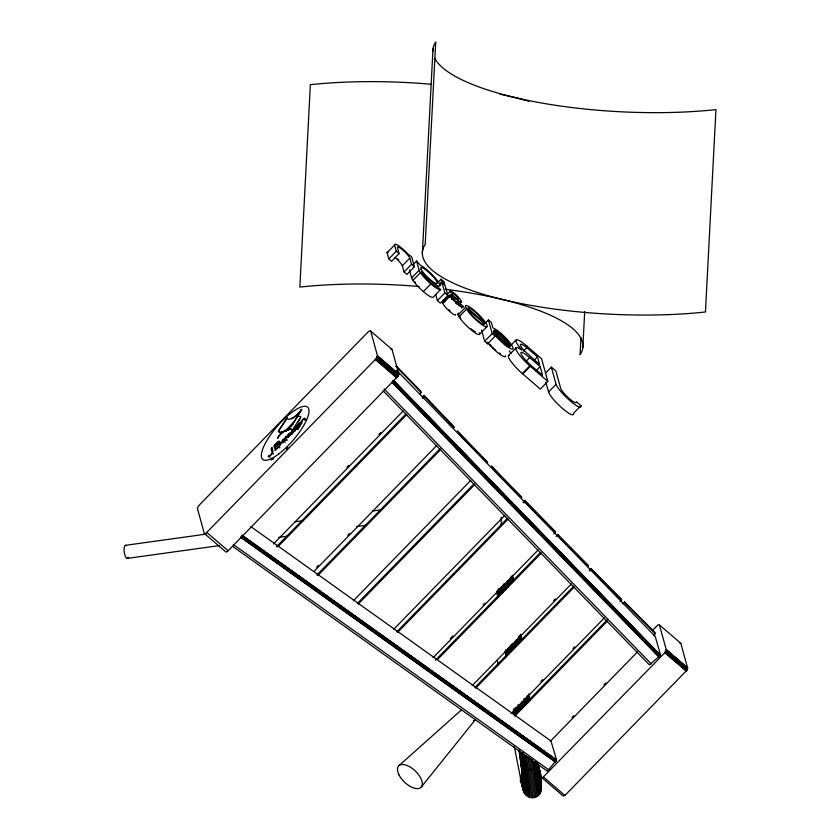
<?xml version="1.0" encoding="UTF-8"?>
<svg xmlns="http://www.w3.org/2000/svg" width="840" height="840" viewBox="0 0 840 840"><rect width="100%" height="100%" fill="white"/><g stroke="black" fill="none" stroke-linecap="round" stroke-linejoin="round"><path stroke-width="1.26" d="M519.036 750.162L521.409 767.55A32.571 1.428 81.1 0 1 523.782 789.915A32.571 1.428 81.1 0 1 520.538 778.166C525.599 765.45 517.44 780.958 521.619 783.426A33.968 1.491 81.1 0 0 522.417 773.587L519.572 750.288M537.6 762.647L541.684 777.494L542.493 777.819L664.828 652.764L666.236 649.541L659.305 624.698L657.699 625.107L652.617 630.252M541.684 777.494L563.188 796.1L564.911 795.449L686.658 670.488L687.572 667.874L680.81 643.314L679.77 642.999M501.144 525.063L501.249 517.272M232.785 546.462L547.418 771.215L556.563 759.917L551.05 741.29M461.444 308.081L463.113 306.369L460.415 304.059A5.155 0.987 44.3 0 1 457.275 302.904A5.155 0.987 44.3 0 1 453.022 297.707L453.863 297.644A11.792 2.268 44.3 0 1 455.301 298.483L457.957 300.457A8.253 1.586 44.3 0 0 459.113 301.287A7.466 1.439 44.3 0 0 461.433 301.507L458.934 304.07M422.352 253.585L432.999 48.867M580.965 337.712L580.083 354.68A189.714 51.86 3 0 0 445.473 289.286M582.803 347.812L584.703 311.524M292.183 431.183C295.659 426.542 289.443 433.724 293.139 430.994A2.373 0.724 -49.3 0 1 293.475 430.784M453.022 297.707L451.353 299.418M197.474 508.673L204.298 533.421A3.476 1.06 -49.3 0 0 206.577 532.623L376.026 358.764L377.433 355.635L370.671 331.076A3.885 1.186 -49.3 0 0 367.647 332.409L199.721 504.63A3.853 1.186 -49.3 0 0 197.495 508.652M204.298 533.421L225.635 551.754A3.476 1.06 -49.3 0 0 227.923 550.966L397.961 376.268L398.78 373.968L392.018 349.419L370.671 331.076M383.082 390.757L649.404 664.881L660.576 655.316L655.295 636.583M300.227 425.04L300.174 425.208A2.384 0.735 -49.3 0 1 298.778 427.161A2.384 0.735 -49.3 0 1 297.266 428.096L296.583 428.736L297.538 429.555A3.339 1.018 -49.3 0 0 297.791 429.566M292.005 434.301L290.997 433.671A3.14 0.966 -49.3 0 1 287.669 437.514A3.14 0.966 -49.3 0 1 287.616 435.309A3.14 0.966 -49.3 0 1 290.976 432.831L291.931 433.65M521.966 765.954C521.545 772.401 534.807 769.619 538.346 766.405L537.81 762.51M301.686 409.395L294.262 421.858L286.083 430.311L293.748 422.257L301.602 409.542A11.235 3.444 -49.3 0 1 295.439 416.272M300.919 417.144L292.373 429.965L290.43 429.177L287.48 429.723A12.737 3.906 -49.3 0 0 285.233 430.857A9.692 2.972 -49.3 0 0 277.589 437.987L277.977 438.322M297.528 422.625L300.248 418.236M277.589 437.987L281.064 432.285A19.635 6.017 -49.3 0 1 278.397 431.056L278.534 431.172A19.635 6.017 -49.3 0 0 281.148 432.401M279.027 443.457L279.048 443.436A3.612 1.103 -49.3 0 0 279.5 441.242A3.612 1.103 -49.3 0 0 277.084 442.575L273.935 445.798L275.237 450.544L279.058 446.607A3.769 1.155 -49.3 0 0 280.917 443.289A3.769 1.155 -49.3 0 0 279.101 443.384L279.983 444.276M278.397 430.962L287.049 417.9A14.259 4.368 -49.3 0 0 291.175 418.625M287.217 417.953L278.534 431.172M283.132 440.087L282.261 442.365L284.413 440.874L285.358 438.648L283.132 440.087L284.088 440.906M421.439 786.88L475.241 719.817M414.362 266.732L411.526 264.285L409.826 258.111A8.662 1.67 44.3 0 0 402.864 250.078A8.662 1.67 44.3 0 0 397.394 247.422L399.094 253.607L391.598 261.293L388.815 258.899L387.114 252.725L394.601 245.039A12.547 2.415 44.3 0 1 398.947 245.984A12.547 2.415 44.3 0 1 408.303 254.425L411.6 256.694L414.362 266.732L406.875 274.418L404.03 271.971L402.329 265.797A8.662 1.67 44.3 0 0 395 257.46M388.815 258.899L396.312 251.213L394.601 245.039M402.329 265.797L409.826 258.111M404.03 271.971L411.526 264.285M413.269 264.474L416.598 261.062L419.129 270.249A12.117 2.331 44.3 0 0 420.409 272.685A14.721 2.825 44.3 0 0 430.836 283.899A15.918 3.056 44.3 0 0 440.643 289.517L433.146 297.203A15.918 3.056 44.3 0 1 423.339 291.585A14.721 2.825 44.3 0 1 412.913 280.371A12.117 2.331 44.3 0 1 411.632 277.935L409.416 269.892M411.632 277.935L419.129 270.249M412.913 280.371L420.409 272.685M423.339 291.585L430.836 283.899M274.995 445.294L277.137 443.1A2.31 0.704 -49.3 0 1 278.681 442.25A2.31 0.704 -49.3 0 1 278.387 443.646L275.436 446.901L274.995 445.294L275.951 446.114M291.081 433.083L287.322 437.042A2.425 0.745 -49.3 0 0 288.939 436.254A2.425 0.745 -49.3 0 0 290.524 434.018L291.05 433.482M437.756 282.618L441.094 279.195L444.066 281.757L444.759 284.245L441.777 281.683L441.094 279.195M278.156 447.017L276.066 449.159L275.562 447.332L277.641 445.2A3.119 0.956 -49.3 0 1 279.542 443.867A2.625 0.809 -49.3 0 1 279.573 445.179A3.129 0.956 -49.3 0 1 278.197 446.964M285.716 439.803L286.304 439.194L285.516 436.338L285.243 438.081A3.14 0.966 -49.3 0 0 282.082 441.189A3.14 0.966 -49.3 0 0 282.524 442.785A3.14 0.966 -49.3 0 0 285.621 439.478L286.577 440.296M305.361 419.654L304.815 420.221L304.458 418.919A1.817 0.557 -49.3 0 0 303.062 419.632A1.817 0.557 -49.3 0 0 301.98 421.459L301.77 423.329L301.193 421.229L301.938 420.672A2.625 0.809 -49.3 0 1 303.733 418.677A2.625 0.809 -49.3 0 1 305.004 418.352L306.327 420.473M439.278 284.245L441.777 281.683M439.614 285.464L442.113 282.901L445.095 285.464L447.856 295.502L440.36 303.188L437.378 300.625L435.645 294.357M437.378 300.625L444.875 292.94L442.113 282.901M447.384 294.147L449.883 291.575A8.001 1.533 44.3 0 1 454.892 293.748A8.001 1.533 44.3 0 1 461.433 301.507M455.711 314.454A8.925 1.712 44.3 0 1 449.652 311.419A8.925 1.712 44.3 0 1 442.743 302.998A9.366 1.796 44.3 0 1 443.026 302.306L450.66 294.63L451.521 294.893A6.531 1.25 44.3 0 1 451.731 294.977L452.655 295.522M442.743 302.998L450.807 294.651M443.026 302.306L450.965 294.693M445.316 300.72L451.143 294.745M449.663 296.52L451.332 294.808M449.862 296.594L451.731 294.977M449.295 297.36L452.624 293.937A4.011 0.766 44.3 0 1 455.144 295.029A4.011 0.766 44.3 0 1 458.419 298.925A4.274 0.819 44.3 0 1 457.685 299.135L457.685 299.135M450.156 296.73L451.909 295.071M450.282 296.804L452.099 295.176M450.471 296.909L452.245 295.26M450.629 296.993L452.393 295.344M450.776 297.087L452.55 295.449A30.702 5.901 44.3 0 1 456.435 298.337A4.83 0.924 44.3 0 0 457.548 299.072M450.933 297.192L452.603 295.481M453.632 300.195L455.301 298.483M455.459 303.019L457.957 300.457M456.372 303.681L459.113 301.287L456.614 303.849M458.745 305.76L460.415 304.059M460.005 316.627L458.094 314.99L465.591 307.304L465.37 306.054A14.994 2.877 44.3 0 1 480.218 316.071A14.994 2.877 44.3 0 1 484.722 326.351A14.994 2.877 44.3 0 1 467.093 309.981L466.536 309.12L459.039 316.806L459.596 317.667A14.994 2.877 44.3 0 0 472.857 331.233A14.994 2.877 44.3 0 0 479.483 332.808M485.09 323.348L488.418 319.925L491.379 322.476L492.881 327.905A14.994 2.877 44.3 0 1 508.505 340.956A14.994 2.877 44.3 0 1 510.605 348.579A14.994 2.877 44.3 0 1 494.718 334.572L495.138 336.126L487.641 343.812L484.68 341.26L481.604 330.099M346.909 467.24L348.737 465.36M378.872 434.459L380.699 432.59M273.588 543.9L403.253 410.928M419.675 394.096L421.187 392.543L420.872 391.387L396.406 366.03M479.514 334.32L487.011 326.634M276.465 546.746L405.856 414.057M422.257 397.236L424.074 395.367L453.852 426.5L454.167 427.644L424.399 396.512L424.074 395.367M277.809 546.84L406.791 414.561M422.594 398.36L424.399 396.512M493.322 332L494.991 330.288L501.029 334.362L508.61 342.31L510.447 346.49L506.257 344.81L499.086 338.478L494.13 332.094L493.846 330.32L494.991 330.288M484.68 341.26L492.177 333.575L488.418 319.925M493.101 333.102L495.6 330.54M493.826 333.469L496.325 330.907M494.634 333.963L497.133 331.401M495.527 334.562L498.026 332M495.653 336.116L498.981 332.703M496.661 336.913L499.989 333.491M497.7 337.774L501.029 334.362M498.761 338.709L502.089 335.296M499.81 339.696L503.15 336.273M500.861 340.704L504.189 337.292M501.869 341.744L505.197 338.32M502.834 342.772L506.163 339.36M503.727 343.791L507.066 340.379M504.546 344.778L507.885 341.366M506.111 344.873L508.61 342.31M506.741 345.744L509.24 343.182M507.255 346.553L509.754 343.991M508.494 346.416L510.153 344.705M508.757 347.036L510.426 345.324M511.182 344.999L516.18 339.875M508.904 347.54L510.562 345.828M508.662 355.415L516.159 347.729M523.394 351.046L526.806 347.697M316.669 567.168L318.507 565.288M347.77 535.28L349.598 533.4M314.171 571.211L436.8 445.452M316.932 574.99L440.097 448.686M526.355 361.022L529.683 357.599L540.151 366.597L542.556 375.322L532.024 366.272A15.446 2.972 44.3 0 1 527.373 361.925L526.964 361.505A15.446 2.972 44.3 0 1 524.643 359.016L524.087 358.365A12.569 2.415 44.3 0 1 521.042 352.422L521.419 352.286A14.889 2.867 44.3 0 1 529.683 357.599M317.898 575.474L440.78 449.463M534.135 360.276L537.464 356.853L526.732 347.634A11.036 2.121 44.3 0 0 520.495 344.337A11.036 2.121 44.3 0 0 524.276 350.742M522.27 373.538L529.767 365.852L547.827 381.381L540.33 389.078L521.073 372.456A18.459 3.549 44.3 0 1 514.731 366.041L512.106 362.933A17.714 3.402 44.3 0 1 509.135 355.278M522.743 373.957L530.24 366.272L528.57 364.77A18.459 3.549 44.3 0 1 522.228 358.355L519.603 355.247A17.714 3.402 44.3 0 1 518.175 347.939L521.944 350.028A17.252 3.318 44.3 0 1 516.023 340.022A17.252 3.318 44.3 0 1 525.777 345.156L527.363 346.521M535.983 370.86L540.151 366.597M545.506 373.096L551.334 367.112L555.901 371.038L560.648 388.238A10.899 2.1 44.3 0 0 569.562 398.8A10.899 2.1 44.3 0 0 576.387 401.762L580.954 405.689L573.457 413.375A17.23 3.308 44.3 0 1 562.632 408.566A17.23 3.308 44.3 0 1 548.573 391.997L545.874 382.169M548.573 391.997L556.07 384.31L551.334 367.112M353.336 600.789L470.788 480.344M357.409 603.404L474.128 483.714M358.092 604.18L474.8 484.502M393.53 629.496L504.798 515.382M396.795 631.775L507.497 518.249M523.058 502.299L524.885 500.419L555.02 531.174L555.335 532.329L553.875 533.831M397.614 632.404L508.242 518.962M523.824 502.981L525.2 501.575L524.885 500.419M450.23 638.642L452.959 635.838M483.031 605L484.858 603.13M433.062 657.72L538.24 549.853M435.477 660.177L540.572 552.395M556.111 536.466L557.938 534.597L588.178 565.236L588.494 566.391L558.254 535.742L557.938 534.597M437.651 659.421L541.401 553.025M553.55 600.758L555.366 598.889M472.185 685.671L571.41 583.916M474.842 687.582L573.605 586.299M589.145 570.36L590.972 568.491L621.337 599.004L621.653 600.159L620.057 601.797M475.703 688.181L574.361 587.002M589.922 571.032L591.287 569.635L590.972 568.491M540.928 681.471L542.755 679.591M572.912 648.669L574.739 646.8M511.14 713.486L604.359 617.894M514.259 715.145L607.278 619.752M622.776 603.855L624.603 601.986L654.958 632.51L655.274 633.665L653.803 635.166M514.773 716.09L607.488 621.012M572.05 717.528L573.877 715.659M603.939 684.831L605.766 682.962M550.211 741.405L637.486 651.903M399.221 765.398L461.349 710M292.562 431.477L293.517 432.296M285.768 431.088A19.614 6.006 -49.3 0 0 286.955 430.343L287.354 430.017A14.658 4.494 -49.3 0 0 288.687 428.852M284.781 430.889L286.083 430.311M284.55 431.015L282.072 432.075L285.705 430.343M293.758 430.185L294.116 430.07A1.964 0.598 -49.3 0 1 293.423 432.012A1.964 0.598 -49.3 0 1 291.627 432.957M300.741 423.99L299.565 423.255A3.14 0.966 -49.3 0 0 296.562 426.374A3.14 0.966 -49.3 0 0 296.993 427.906A3.14 0.966 -49.3 0 0 300.006 424.851L300.237 424.778M287.438 429.744L288.54 429.849M287.837 430.08L287.879 430.07A12.737 3.906 -49.3 0 0 285.842 431.067M297.496 416.493L297.581 416.472A17.829 5.46 -49.3 0 1 300.531 416.798M281.883 432.117L281.18 432.264L282.198 432.191M289.359 429.23L289.979 429.544M125.37 545.339L206.031 534.135M295.06 521.777L303.177 520.643M372.771 510.972L380.898 509.849M127.186 558.411L219.513 545.58M278.744 537.359L286.514 536.277M356.465 526.554L365.883 525.252M450.66 294.63L450.524 294.619A9.366 1.796 44.3 0 0 450.24 295.312A8.925 1.712 44.3 0 0 457.569 304.101A8.925 1.712 44.3 0 0 463.113 306.369M297.213 428.085L298.169 428.904M291.081 429.261L291.806 429.692M443.468 302.379L444.024 302.579M499.653 353.094L500.462 353.588M250.814 526.596L551.481 741.342M242.036 535.154L556.563 759.917M241.994 535.406L556.532 760.064M241.941 535.573L556.479 760.231M241.868 535.773L556.405 760.421M241.763 535.983L556.3 760.63M241.647 536.204L556.175 760.861M241.5 536.445L556.038 761.093M241.343 536.687L555.88 761.334M241.174 536.938L555.712 761.586M240.996 537.18L555.534 761.827M240.807 537.411L555.345 762.069M233.363 544.541L548.961 769.944M526.134 345.461L541.59 358.743L547.827 381.381M416.336 260.831L420.546 265.387A14.994 2.877 44.3 0 1 435.729 278.555A14.994 2.877 44.3 0 1 437.745 285.863A14.994 2.877 44.3 0 1 422.636 273.01L421.575 271.73L423.066 274.932A11.393 2.184 44.3 0 0 431.025 283.175A11.393 2.184 44.3 0 0 437.325 286.85L440.643 289.517M449.883 291.575L452.624 293.937M465.591 307.304L484.701 323.988A11.592 2.226 44.3 0 1 478.422 321.08A11.592 2.226 44.3 0 1 469.171 311.388L466.536 309.12M396.312 251.213L399.094 253.607M444.875 292.94L447.856 295.502M492.177 333.575L495.138 336.126M443.3 300.058L445.127 301.633M459.039 316.806L460.793 318.318M377.433 355.635L398.8 374.189M377.433 356.108L398.78 374.451M377.36 356.412L398.706 374.756M377.244 356.748L398.591 375.092M377.076 357.126L398.423 375.459M376.866 357.514L398.213 375.858M376.614 357.924L397.961 376.268M376.331 358.344L397.677 376.677M376.026 358.764L397.362 377.097M375.69 359.173L397.026 377.517M375.333 359.572L396.68 377.916M659.463 624.981L680.81 643.314M666.236 649.541L687.572 667.874M666.267 649.74L687.614 668.083M666.267 649.981L687.603 668.325M666.225 650.255L687.572 668.587M666.151 650.549L687.498 668.881M666.047 650.853L687.393 669.186M665.9 651.178L687.246 669.512M665.731 651.504L687.078 669.837M665.532 651.829L686.879 670.173M665.322 652.155L686.658 670.488M665.081 652.47L686.427 670.803M664.828 652.764L686.175 671.097M297.36 416.378L297.885 416.84M294.315 430.195L295.27 431.015M291.491 429.387L292.772 430.3M290.714 429.198L291.385 429.576M290.43 429.177L291.018 429.524M289.916 429.177L290.514 429.513M292.31 431.676L293.265 432.495M292.709 433.64L291.753 432.82L293.78 430.815M287.752 429.639L288.278 429.933M286.419 429.891L286.955 430.343M285.002 430.763L285.611 431.204M286.304 439.194L287.259 440.024M283.752 439.425L284.707 440.244M283.542 439.635L284.498 440.454M283.332 439.856L284.288 440.675M279.783 447.678L278.828 446.859L279.699 447.783M543.564 777.115L564.911 795.449M206.787 532.423L228.123 550.756M292.362 431.634L293.318 432.453M494.707 349.199L495.757 350.133M492.597 347.204L493.647 348.212M655.274 633.665L624.918 603.13L624.603 601.986M591.287 569.635L621.653 600.159M525.2 501.575L555.335 532.329M396.585 370.262L655.505 636.751M393.456 380.268L660.576 655.316M393.404 380.51L660.534 655.452M393.341 380.667L660.471 655.61M393.236 380.835L660.366 655.778M393.11 381.024L660.24 655.966M392.952 381.224L660.082 656.166M392.784 381.433L659.915 656.376M392.584 381.644L659.715 656.586M392.385 381.864L659.516 656.807M392.165 382.074L659.295 657.017M391.933 382.274L659.064 657.216M384.132 388.941L651.263 663.884M395.819 366.24L421.187 392.543M491.589 346.164L489.731 344.117M524.107 350.564L539.585 364.539L537.464 356.853M422.667 274.375L423.066 274.932M415.411 282.397L414.981 281.778M520.748 779.09L521.168 779.95A8.862 5.891 -11.1 0 1 520.538 778.166L514.227 746.077M458.094 314.99L457.874 313.75A14.994 2.877 44.3 0 1 458.861 313.205M487.641 343.812L487.211 342.237A14.994 2.877 44.3 0 0 499.359 353.934A14.994 2.877 44.3 0 0 505.544 355.698M300.741 424.19L300.216 422.268L299.786 423.161M521.829 774.365L522.606 778.281A27.342 1.197 81.1 0 0 523.772 783.321M521.199 775.288L521.997 779.279A28.539 1.25 81.1 0 0 523.645 785.883M520.769 776.234L521.577 780.308A29.82 1.312 81.1 0 0 523.772 787.175M520.548 777.21L522.049 784.381A35.322 1.554 81.1 0 0 522.889 774.144L522.102 768.464M497.301 660.072L498.309 665.207M538.902 766.994L539.532 771.54A35.322 1.554 81.1 0 1 540.74 789.968M512.516 575.327L513.24 580.514M520.684 634.231L521.587 640.721M528.99 693.935L529.904 700.424M512.463 576.156L512.999 580.051M520.59 634.557L521.315 639.744M528.906 694.25L529.452 698.145M512.358 576.356L513.082 581.543M520.495 634.756L521.21 639.954M528.801 694.47L529.715 700.959M538.346 766.405L539.154 772.202A36.614 1.607 81.1 0 1 540.404 791.312M520.327 635.428L520.684 638.022M528.812 696.413L529.179 699.006M511.959 576.88L512.673 582.078M520.086 635.292L520.989 641.792M528.402 695.005L529.305 701.495M511.171 576.114L512.075 582.603M519.488 635.827L520.391 642.317M527.803 695.541L528.707 702.03M537.201 763.046L538.566 772.852A37.81 1.659 81.1 0 1 539.857 792.582M510.562 577.92L511.287 583.107M518.7 636.342L519.603 642.831M527.016 696.056L527.919 702.545M536.235 762.269L537.789 773.472A38.871 1.701 81.1 0 1 539.112 793.748M509.607 578.403L510.332 583.59M517.923 638.117L518.648 643.314M526.239 697.841L526.964 703.038M535.101 761.46L536.844 774.05A39.774 1.743 81.1 0 1 538.199 794.798M508.683 580.135L509.407 585.323M516.999 639.86L517.724 645.047M525.137 698.282L526.039 704.771M533.999 761.901L535.752 774.553A40.509 1.774 81.1 0 1 537.138 795.69M507.465 580.524L508.368 587.013M515.781 640.248L516.506 645.435M523.918 698.67L524.822 705.159M532.423 759.696L534.544 774.995A41.045 1.806 81.1 0 1 536.371 797.045M506.342 582.141L507.066 587.328M514.658 641.865L515.382 647.062M522.974 701.589L523.698 706.787M530.933 758.72L533.243 775.351A41.37 1.817 81.1 0 1 534.66 796.929M505.166 583.695L505.89 588.882M513.481 643.419L514.206 648.606M521.619 701.841L522.522 708.341M529.399 757.67L531.888 775.614A41.475 1.817 81.1 0 1 533.736 797.895M503.79 583.863L504.693 590.363M512.106 643.587L512.831 648.784M520.422 703.322L521.147 708.509M527.835 756.546L530.502 775.782A41.37 1.817 81.1 0 1 531.919 797.36M502.604 585.26L503.507 591.749M510.919 644.984L511.644 650.181M519.236 704.707L519.96 709.905M526.292 755.349L529.137 775.845A41.045 1.806 81.1 0 1 530.964 797.885M501.459 586.572L502.362 593.061M509.775 646.296L510.5 651.483M517.913 704.718L518.816 711.207M524.969 755.349L527.803 775.803A40.509 1.774 81.1 0 1 529.19 796.929M500.399 587.8L501.123 592.988M508.715 647.514L509.439 652.712M517.031 707.238L517.755 712.436M523.362 752.682L526.554 775.656A39.774 1.743 81.1 0 1 528.329 797.024M499.454 588.945L500.178 594.132M507.769 648.659L508.494 653.856M515.907 707.081L516.81 713.57M522.228 752.514L525.409 775.415A38.871 1.701 81.1 0 1 526.743 795.69M498.456 588.714L499.359 595.203M506.951 649.73L507.675 654.917M515.088 708.141L515.991 714.63M521.241 752.283L524.402 775.068A37.81 1.659 81.1 0 1 525.115 792.992M497.805 589.712L498.708 596.2M506.121 649.425L506.846 654.612M514.437 709.128L515.162 714.325M520.401 751.968L523.551 774.648A36.614 1.607 81.1 0 1 524.244 792.005M521.567 766.5L522.102 770.375M497.343 590.635L498.246 597.125M505.649 650.349L506.373 655.536M513.786 708.76L514.689 715.25M497.175 591.318L497.711 595.214M505.481 651.01L506.027 654.896M513.975 711.995L514.343 714.588M519.404 750.928L520.307 757.418M520.663 760.011L522.113 772.327A31.185 1.365 81.1 0 1 521.378 781.368M497.07 591.518L497.794 596.704M505.386 651.221L506.111 656.408M513.513 709.622L514.238 714.819M519.298 751.159L521.651 768.033M496.986 591.843L497.731 597.534M505.292 651.536L506.016 656.723M513.45 710.441L513.996 714.336M295.218 416.451A11.235 3.444 -49.3 0 1 291.322 418.73L291.186 418.614A11.235 3.444 -49.3 0 0 301.466 409.427M282.597 432.526A19.614 6.006 -49.3 0 1 282.051 432.663M293.486 423.728A14.658 4.494 -49.3 0 1 291.365 426.185M290.934 426.657A14.658 4.494 -49.3 0 1 290.483 427.119M287.942 447.636A34.471 10.563 -49.3 0 1 286.451 449.085M273.619 458.819A34.471 10.563 -49.3 0 1 271.173 460.005M390.978 349.241A3.885 1.186 -49.3 0 1 391.997 349.43M127.859 558.149A6.615 2.247 82.1 0 1 124.163 551.659A6.615 2.247 82.1 0 1 126.462 545.675M128.394 557.267A6.615 2.247 82.1 0 1 128.153 557.781M285.296 442.113A3.14 0.966 -49.3 0 1 285.033 442.397M292.74 431.004A6.437 1.974 -49.3 0 1 293.57 430.311M273.494 453.757A3.612 1.103 -49.3 0 1 273.294 454.104M270.175 457.296A3.612 1.103 -49.3 0 1 269.923 457.422M297.801 428.788A3.14 0.966 -49.3 0 1 297.612 428.841M296.583 428.736A3.339 1.018 -49.3 0 0 298.945 427.298A3.087 0.945 -49.3 0 0 300.689 424.715A2.541 0.777 -49.3 0 0 300.752 424.41M580.954 405.689A17.23 3.308 44.3 0 1 570.129 400.88A17.23 3.308 44.3 0 1 556.07 384.31M510.93 353.399A17.252 3.318 44.3 0 1 509.355 350.973M475.314 331.727A11.592 2.226 44.3 0 1 474.59 331.359M473.781 330.866A11.592 2.226 44.3 0 1 470.925 328.766M450.03 310.8A5.155 0.987 44.3 0 1 449.526 310.369M449.012 309.907A5.155 0.987 44.3 0 1 448.507 309.425M387.114 252.725A12.547 2.415 44.3 0 1 388.406 252.011M397.74 258.93A12.547 2.415 44.3 0 1 398.811 259.98M434.784 58.328A189.714 51.86 3 0 0 715.953 109.61L705.443 311.987A189.714 51.86 3 0 1 502.646 299.523A189.714 51.86 3 0 1 425.208 244.377L435.729 42A189.714 51.86 3 0 0 432.863 51.209M430.868 84.231A189.714 51.86 3 0 0 310.369 84.693L299.849 287.07A189.714 51.86 3 0 1 419.139 286.503M499.957 94.185A189.714 51.86 3 0 1 525.609 100.38M526.701 100.684A189.714 51.86 3 0 1 528.864 101.294M475.556 719.219A8.337 4.179 43.5 0 1 473.424 720.741M522.281 771.666A29.82 1.312 81.1 0 1 522.858 776.192M523.1 778.239A29.82 1.312 81.1 0 1 523.772 785.704M522.669 771.005A28.539 1.25 81.1 0 1 522.952 773.231M540.593 779.667A31.185 1.365 81.1 0 1 540.466 785.894M539.396 769.619A31.185 1.365 81.1 0 1 540.477 778.46M539.752 775.635A29.82 1.312 81.1 0 1 539.952 777.514M539.7 770.879A33.968 1.491 81.1 0 1 540.865 788.602M539.658 770.238A32.571 1.428 81.1 0 1 541.286 787.175M271.992 447.783L271.089 448.718L272.076 452.319A2.289 0.704 -49.3 0 1 270.732 454.724A2.289 0.704 -49.3 0 1 268.947 455.532L268.044 456.467A3.612 1.103 -49.3 0 0 270.858 455.154A3.612 1.103 -49.3 0 0 272.99 451.385L271.992 447.783M294.913 426.678L294.473 427.802L294.913 426.678M295.134 427.455L294.536 428.054L295.113 430.164L295.712 429.555L295.134 427.455M290.504 433.367L287.238 436.716A2.425 0.745 -49.3 0 1 288.687 434.354A2.425 0.745 -49.3 0 1 290.504 433.367M484.26 322.445L467.849 308.343A11.571 2.226 44.3 0 1 475.146 312.113A11.571 2.226 44.3 0 1 484.26 322.445M521.472 496.818L491.442 465.948L491.768 467.093L521.787 497.963L521.472 496.818M487.337 461.895L457.433 430.909L457.748 432.054L487.652 463.05L487.337 461.895M299.922 423.832L299.88 423.759A2.384 0.735 -49.3 0 0 297.224 425.796A2.384 0.735 -49.3 0 0 297.602 427.182A2.384 0.735 -49.3 0 0 299.964 424.074L299.922 423.832M421.124 269.367L420.714 267.876A11.393 2.184 44.3 0 1 432.642 276.171A11.393 2.184 44.3 0 1 434.459 282.776A11.393 2.184 44.3 0 1 421.124 269.367M279.048 453.747A34.471 10.563 -49.3 0 0 308.165 407.747A34.471 10.563 -49.3 0 0 268.233 438.354A34.471 10.563 -49.3 0 0 279.048 453.747M399.01 774.942A15.498 7.76 43.5 0 0 420.567 787.731A15.498 7.76 43.5 0 0 410.109 767.025A15.498 7.76 43.5 0 0 399.01 774.942"/></g></svg>
